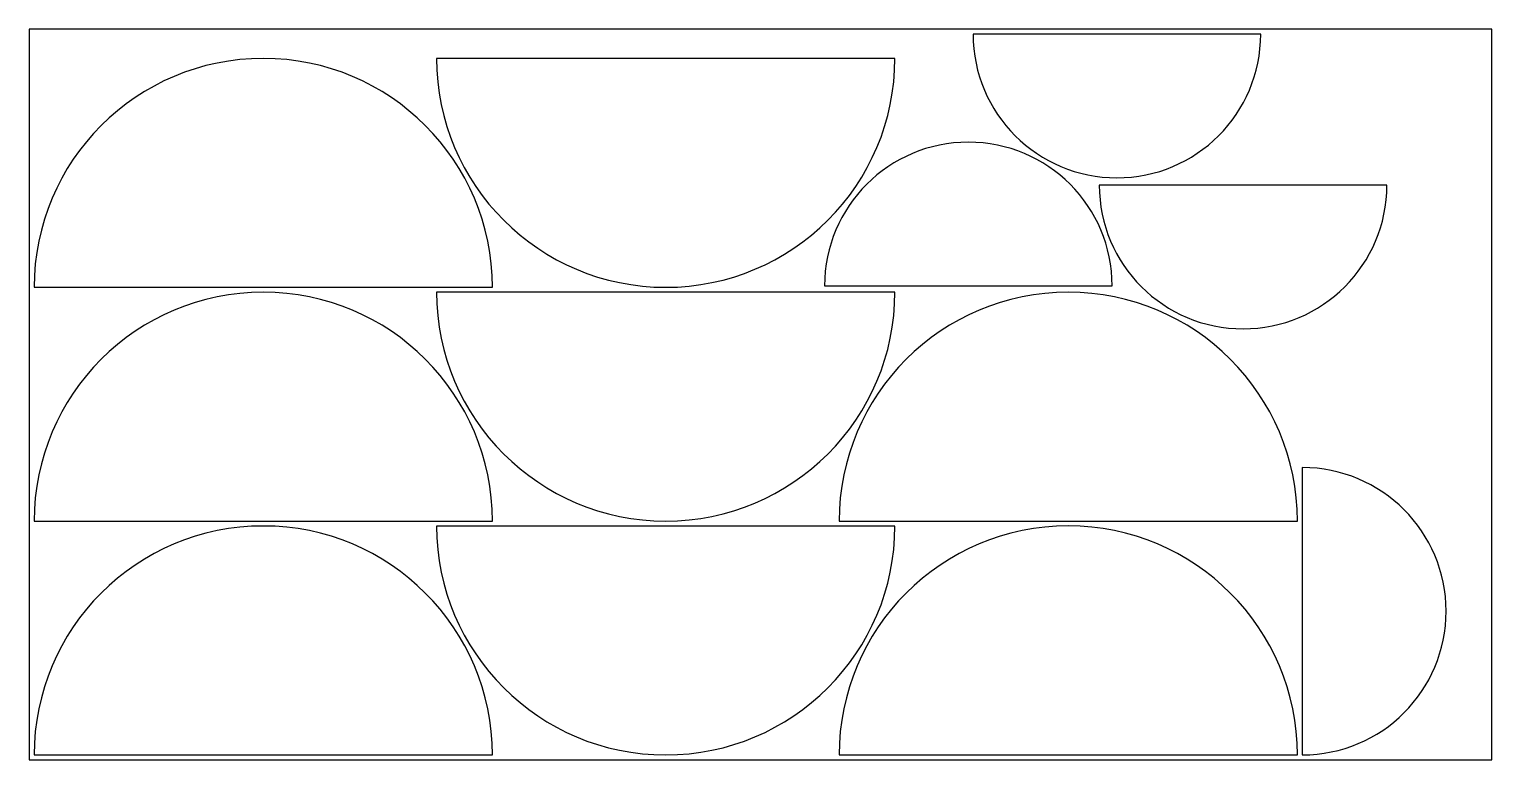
# Model space of a CAD drawing. Header units: metres. Extents: x 0 to 3000, y 0 to 1500.
import ezdxf

# ---------------------------------------------------------------- set-up
doc = ezdxf.new("R2010")
doc.units = ezdxf.units.M

msp = doc.modelspace()

# ---------------------------------------------------------------- linework, layer by layer
msp.add_lwpolyline([(0, 0), (3000, 0), (3000, 1500), (0, 1500)], close=True)
for points in [[(2526.1, 1489.9), (1936.1, 1489.9, 1)], [(10, 970.1), (950, 970.1, 1)], [(1775.7, 1440.1), (835.7, 1440.1, 1)], [(1631.4, 973.1), (2221.4, 973.1, 1)], [(2784.9, 1179.8), (2194.9, 1179.8, 1)], [(10, 490.1), (950, 490.1, 1)], [(1775.7, 960.1), (835.7, 960.1, 1)], [(1661.3, 490.1), (2601.3, 490.1, 1)], [(2611.4, 600), (2611.4, 10, 1)], [(10, 10), (950, 10, 1)], [(1775.7, 480), (835.7, 480, 1)], [(1661.3, 10), (2601.3, 10, 1)]]:
    msp.add_lwpolyline(points, format="xyb", close=True)

doc.saveas('drawing.dxf')
